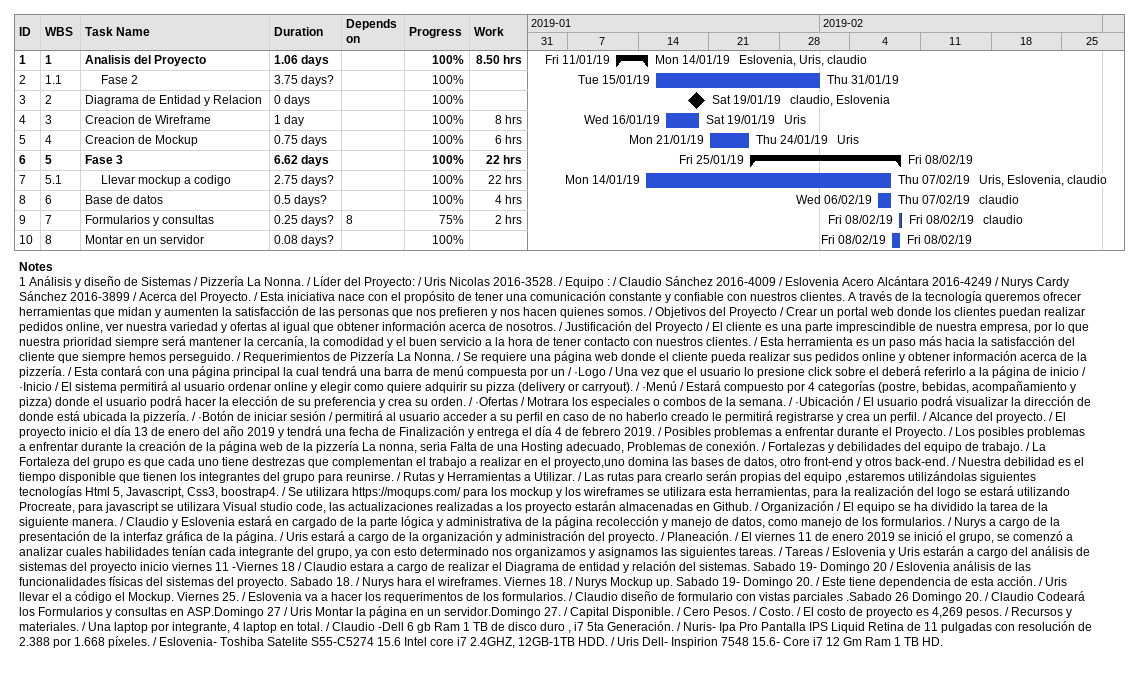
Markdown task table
| ID | WBS | Task | Duration | Start | Finish | Predecessors | Resources | % complete | Work (h) |
|---|---|---|---|---|---|---|---|---|---|
| 1 | 1 | **Analisis del Proyecto** | 1.06d | 2019-01-11 | 2019-01-14 |  | Eslovenia, Uris, claudio | 100 | 8.50 |
| 2 | 1.1 | Fase 2 | 3.75d? | 2019-01-15 | 2019-01-31 |  |  | 100 |  |
| 3 | 2 | Diagrama de Entidad y Relacion | 0d | 2019-01-19 | 2019-01-19 |  | claudio, Eslovenia | 100 |  |
| 4 | 3 | Creacion de Wireframe | 1d | 2019-01-16 | 2019-01-19 |  | Uris | 100 | 8 |
| 5 | 4 | Creacion de Mockup | 0.75d | 2019-01-21 | 2019-01-24 |  | Uris | 100 | 6 |
| 6 | 5 | **Fase 3** | 6.62d | 2019-01-25 | 2019-02-08 |  |  | 100 | 22 |
| 7 | 5.1 | Llevar mockup a codigo | 2.75d? | 2019-01-14 | 2019-02-07 |  | Uris, Eslovenia, claudio | 100 | 22 |
| 8 | 6 | Base de datos | 0.5d? | 2019-02-06 | 2019-02-07 |  | claudio | 100 | 4 |
| 9 | 7 | Formularios y consultas | 0.25d? | 2019-02-08 | 2019-02-08 | 8 | claudio | 75 | 2 |
| 10 | 8 | Montar en un servidor | 0.08d? | 2019-02-08 | 2019-02-08 |  |  | 100 |  |

Notes
- 1: Análisis y diseño de Sistemas / Pizzería La Nonna. / Líder del Proyecto: / Uris Nicolas 2016-3528. / Equipo : / Claudio Sánchez 2016-4009 / Eslovenia Acero Alcántara 2016-4249 / Nurys Cardy Sánchez 2016-3899 / Acerca del Proyecto. / Esta iniciativa nace con el propósito de tener una comunicación constante y confiable con nuestros clientes. A través de la tecnología queremos ofrecer herramientas que midan y aumenten la satisfacción de las personas que nos prefieren y nos hacen quienes somos. / Objetivos del Proyecto / Crear un portal web donde los clientes puedan realizar pedidos online, ver nuestra variedad y ofertas al igual que obtener información acerca de nosotros. / Justificación del Proyecto / El cliente es una parte imprescindible de nuestra empresa, por lo que nuestra prioridad siempre será mantener la cercanía, la comodidad y el buen servicio a la hora de tener contacto con nuestros clientes. / Esta herramienta es un paso más hacia la satisfacción del cliente que siempre hemos perseguido. / Requerimientos de Pizzería La Nonna. / Se requiere una página web donde el cliente pueda realizar sus pedidos online y obtener información acerca de la pizzería. / Esta contará con una página principal la cual tendrá una barra de menú compuesta por un / ·Logo / Una vez que el usuario lo presione click sobre el deberá referirlo a la página de inicio / ·Inicio / El sistema permitirá al usuario ordenar online y elegir como quiere adquirir su pizza (delivery or carryout). / ·Menú / Estará compuesto por 4 categorías (postre, bebidas, acompañamiento y pizza) donde el usuario podrá hacer la elección de su preferencia y crea su orden. / ·Ofertas / Motrara los especiales o combos de la semana. / ·Ubicación / El usuario podrá visualizar la dirección de donde está ubicada la pizzería. / ·Botón de iniciar sesión / permitirá al usuario acceder a su perfil en caso de no haberlo creado le permitirá registrarse y crea un perfil. / Alcance del proyecto. / El proyecto inicio el día 13 de enero del año 2019 y tendrá una fecha de Finalización y entrega el día 4 de febrero 2019. / Posibles problemas a enfrentar durante el Proyecto. / Los posibles problemas a enfrentar durante la creación de la página web de la pizzería La nonna, seria Falta de una Hosting adecuado, Problemas de conexión. / Fortalezas y debilidades del equipo de trabajo. / La Fortaleza del grupo es que cada uno tiene destrezas que complementan el trabajo a realizar en el proyecto,uno domina las bases de datos, otro front-end y otros back-end. / Nuestra debilidad es el tiempo disponible que tienen los integrantes del grupo para reunirse. / Rutas y Herramientas a Utilizar. / Las rutas para crearlo serán propias del equipo ,estaremos utilizándolas siguientes tecnologías Html 5, Javascript, Css3, boostrap4. / Se utilizara https://moqups.com/ para los mockup y los wireframes se utilizara esta herramientas, para la realización del logo se estará utilizando Procreate, para javascript se utilizara Visual studio code, las actualizaciones realizadas a los proyecto estarán almacenadas en Github. / Organización / El equipo se ha dividido la tarea de la siguiente manera. / Claudio y Eslovenia estará en cargado de la parte lógica y administrativa de la página recolección y manejo de datos, como manejo de los formularios. / Nurys a cargo de la presentación de la interfaz gráfica de la página. / Uris estará a cargo de la organización y administración del proyecto. / Planeación. / El viernes 11 de enero 2019 se inició el grupo, se comenzó a analizar cuales habilidades tenían cada integrante del grupo, ya con esto determinado nos organizamos y asignamos las siguientes tareas. / Tareas / Eslovenia y Uris estarán a cargo del análisis de sistemas del proyecto inicio viernes 11 -Viernes 18 / Claudio estara a cargo de realizar el Diagrama de entidad y relación del sistemas. Sabado 19- Domingo 20 / Eslovenia análisis de las funcionalidades físicas del sistemas del proyecto. Sabado 18. / Nurys hara el wireframes. Viernes 18. / Nurys Mockup up. Sabado 19- Domingo 20. / Este tiene dependencia de esta acción. / Uris llevar el a código el Mockup. Viernes 25. / Eslovenia va a hacer los requerimentos de los formularios. / Claudio diseño de formulario con vistas parciales .Sabado 26 Domingo 20. / Claudio Codeará los Formularios y consultas en ASP.Domingo 27 / Uris Montar la página en un servidor.Domingo 27. / Capital Disponible. / Cero Pesos. / Costo. / El costo de proyecto es 4,269 pesos. / Recursos y materiales. / Una laptop por integrante, 4 laptop en total. / Claudio -Dell 6 gb Ram 1 TB de disco duro , i7 5ta Generación. / Nuris- Ipa Pro Pantalla IPS Liquid Retina de 11 pulgadas con resolución de 2.388 por 1.668 píxeles. / Eslovenia- Toshiba Satelite S55-C5274 15.6 Intel core i7 2.4GHZ, 12GB-1TB HDD. / Uris Dell- Inspirion 7548 15.6- Core i7 12 Gm Ram 1 TB HD.
